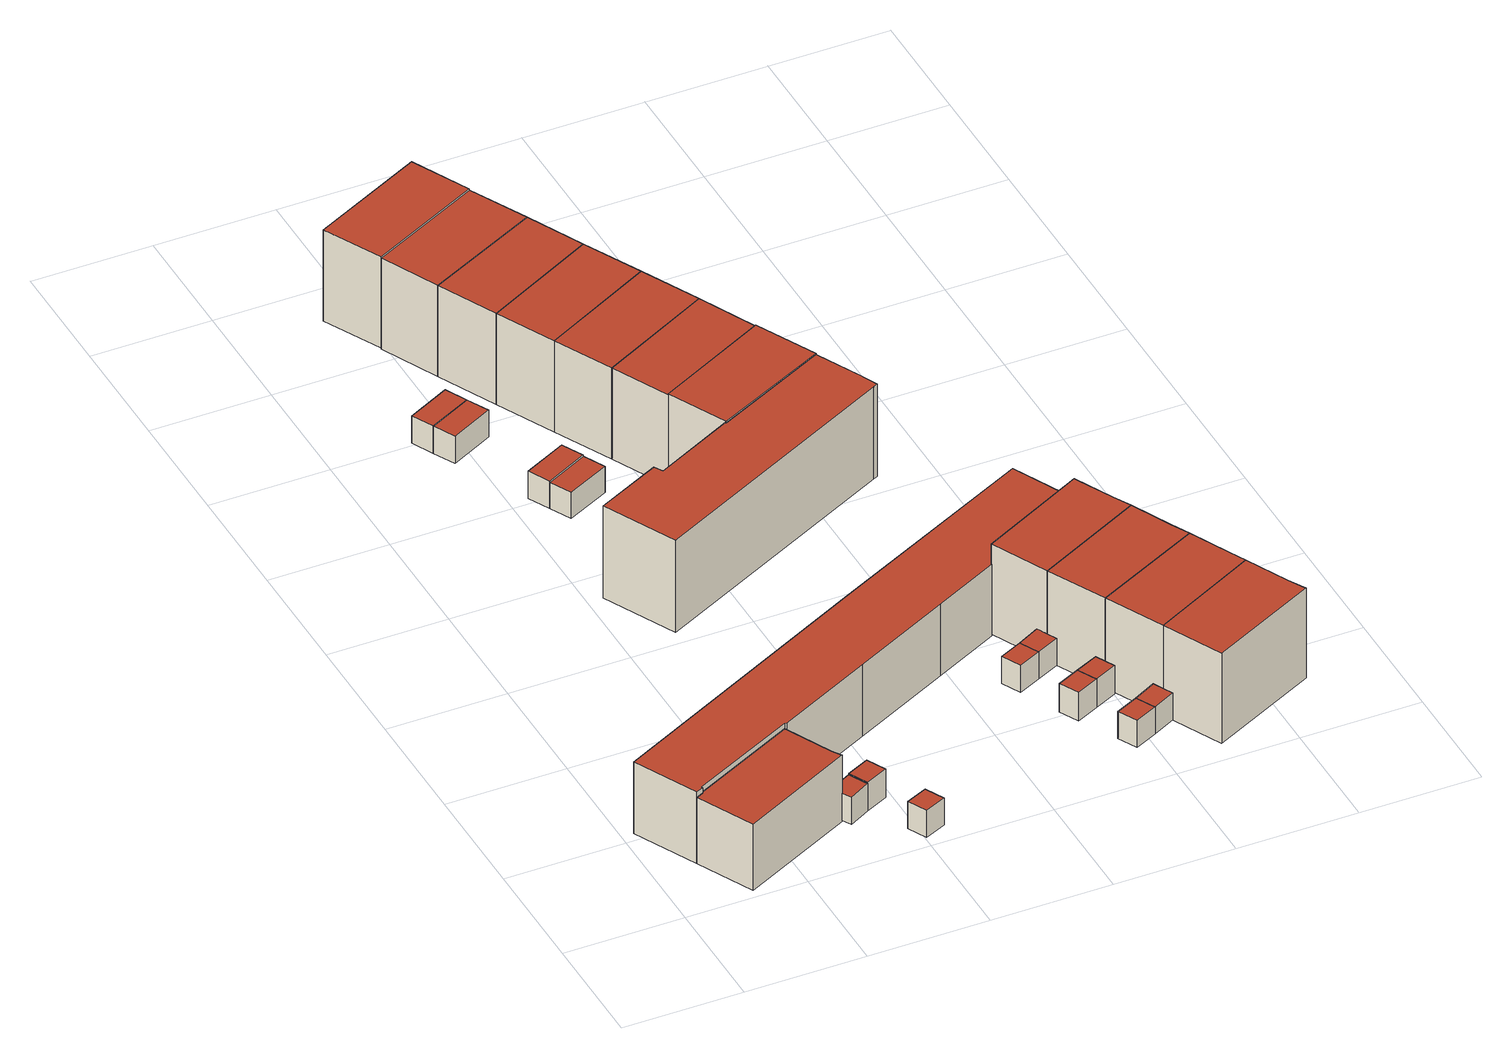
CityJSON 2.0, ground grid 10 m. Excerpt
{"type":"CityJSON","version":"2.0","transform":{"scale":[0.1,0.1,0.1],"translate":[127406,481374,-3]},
"CityObjects":{
"building1":{"type":"Building","attributes":{"b3_dak_type":"multiple horizontal","b3_h_dak_50p":3.35,"b3_h_dak_70p":3.46,"b3_h_dak_max":3.9,"b3_h_dak_min":2.8,"b3_h_maaiveld":-2.56,"b3_kas_warenhuis":false,"b3_mutatie_ahn3_ahn4":false,"b3_reconstructie_onvolledig":false,"b3_rmse_lod12":0.218,"b3_rmse_lod13":0.218,"b3_rmse_lod22":0.0449,"b3_val3dity_lod12":"[]","b3_val3dity_lod13":"[]","b3_val3dity_lod22":"[]","b3_volume_lod12":333.47,"b3_volume_lod13":333.47,"b3_volume_lod22":327.11,"geconstateerd":false,"oorspronkelijkbouwjaar":2003,"status":"Pand in gebruik"},"children":["building1-1"]},
"building1-1":{"type":"BuildingPart","parents":["building1"],"geometry":[{"type":"Solid","lod":"1.2","boundaries":[[[[0,1,2,3,4,5,6]],[[7,1,0,8]],[[8,0,6,9]],[[10,2,1,7]],[[11,3,2,10]],[[12,5,4,13]],[[13,4,3,11]],[[9,6,5,12]],[[9,12,13,11,10,7,8]]]],"semantics":{"surfaces":[{"type":"GroundSurface"},{"type":"WallSurface","on_footprint_edge":true},{"type":"RoofSurface"}],"values":[[0,1,1,1,1,1,1,1,2]]}}]},
"building2":{"type":"Building","attributes":{"b3_dak_type":"multiple horizontal","b3_h_dak_50p":0.03,"b3_h_dak_70p":0.05,"b3_h_dak_max":0.14,"b3_h_dak_min":-0.18,"b3_h_maaiveld":-2.51,"b3_kas_warenhuis":false,"b3_mutatie_ahn3_ahn4":false,"b3_reconstructie_onvolledig":false,"b3_rmse_lod12":0.0407,"b3_rmse_lod13":0.0407,"b3_rmse_lod22":0.0355,"b3_val3dity_lod12":"[]","b3_val3dity_lod13":"[]","b3_val3dity_lod22":"[]","b3_volume_lod12":9.6,"b3_volume_lod13":9.6,"b3_volume_lod22":9.55,"geconstateerd":false,"oorspronkelijkbouwjaar":2003,"status":"Pand in gebruik"},"children":["building2-1"]},
"building2-1":{"type":"BuildingPart","parents":["building2"],"geometry":[{"type":"Solid","lod":"1.2","boundaries":[[[[14,15,16,17]],[[18,15,14,19]],[[19,14,17,20]],[[21,16,15,18]],[[20,17,16,21]],[[20,21,18,19]]]],"semantics":{"surfaces":[{"type":"GroundSurface"},{"type":"WallSurface","on_footprint_edge":true},{"type":"RoofSurface"}],"values":[[0,1,1,1,1,2]]}}]},
"building3":{"type":"Building","attributes":{"b3_dak_type":"multiple horizontal","b3_h_dak_50p":0.06,"b3_h_dak_70p":0.08,"b3_h_dak_max":0.17,"b3_h_dak_min":-0.02,"b3_h_maaiveld":-2.51,"b3_kas_warenhuis":false,"b3_mutatie_ahn3_ahn4":false,"b3_reconstructie_onvolledig":false,"b3_rmse_lod12":0.0459,"b3_rmse_lod13":0.0459,"b3_rmse_lod22":0.0328,"b3_val3dity_lod12":"[]","b3_val3dity_lod13":"[]","b3_val3dity_lod22":"[]","b3_volume_lod12":9.72,"b3_volume_lod13":9.72,"b3_volume_lod22":9.63,"geconstateerd":false,"oorspronkelijkbouwjaar":2003,"status":"Pand in gebruik"},"children":["building3-1"]},
"building3-1":{"type":"BuildingPart","parents":["building3"],"geometry":[{"type":"Solid","lod":"1.2","boundaries":[[[[14,17,22,23]],[[24,14,23,25]],[[25,23,22,26]],[[26,22,17,27]],[[27,17,14,24]],[[27,24,25,26]]]],"semantics":{"surfaces":[{"type":"GroundSurface"},{"type":"WallSurface","on_footprint_edge":true},{"type":"RoofSurface"}],"values":[[0,1,1,1,1,2]]}}]},
"building4":{"type":"Building","attributes":{"b3_dak_type":"multiple horizontal","b3_h_dak_50p":0.01,"b3_h_dak_70p":0.02,"b3_h_dak_max":0.09,"b3_h_dak_min":-0.06,"b3_h_maaiveld":-2.54,"b3_kas_warenhuis":false,"b3_mutatie_ahn3_ahn4":false,"b3_reconstructie_onvolledig":false,"b3_rmse_lod12":0.0326,"b3_rmse_lod13":0.0326,"b3_rmse_lod22":0.0294,"b3_val3dity_lod12":"[]","b3_val3dity_lod13":"[]","b3_val3dity_lod22":"[]","b3_volume_lod12":9.13,"b3_volume_lod13":9.13,"b3_volume_lod22":9.09,"geconstateerd":false,"oorspronkelijkbouwjaar":2003,"status":"Pand in gebruik"},"children":["building4-1"]},
"building4-1":{"type":"BuildingPart","parents":["building4"],"geometry":[{"type":"Solid","lod":"1.2","boundaries":[[[[28,29,30,31]],[[32,28,31,33]],[[33,31,30,34]],[[34,30,29,35]],[[35,29,28,32]],[[35,32,33,34]]]],"semantics":{"surfaces":[{"type":"GroundSurface"},{"type":"WallSurface","on_footprint_edge":true},{"type":"RoofSurface"}],"values":[[0,1,1,1,1,2]]}}]},
"building5":{"type":"Building","attributes":{"b3_dak_type":"multiple horizontal","b3_h_dak_50p":-0.04,"b3_h_dak_70p":-0.03,"b3_h_dak_max":0.06,"b3_h_dak_min":-0.22,"b3_h_maaiveld":-2.49,"b3_kas_warenhuis":false,"b3_mutatie_ahn3_ahn4":false,"b3_reconstructie_onvolledig":false,"b3_rmse_lod12":0.0362,"b3_rmse_lod13":0.0362,"b3_rmse_lod22":0.0344,"b3_val3dity_lod12":"[]","b3_val3dity_lod13":"[]","b3_val3dity_lod22":"[]","b3_volume_lod12":19.57,"b3_volume_lod13":19.57,"b3_volume_lod22":19.48,"geconstateerd":false,"oorspronkelijkbouwjaar":2003,"status":"Pand in gebruik"},"children":["building5-1"]},
"building5-1":{"type":"BuildingPart","parents":["building5"],"geometry":[{"type":"Solid","lod":"1.2","boundaries":[[[[36,37,38,39]],[[40,37,36,41]],[[41,36,39,42]],[[43,38,37,40]],[[42,39,38,43]],[[42,43,40,41]]]],"semantics":{"surfaces":[{"type":"GroundSurface"},{"type":"WallSurface","on_footprint_edge":true},{"type":"RoofSurface"}],"values":[[0,1,1,1,1,2]]}}]},
"building6":{"type":"Building","attributes":{"b3_dak_type":"multiple horizontal","b3_h_dak_50p":-0.04,"b3_h_dak_70p":-0.03,"b3_h_dak_max":0.08,"b3_h_dak_min":-0.23,"b3_h_maaiveld":-2.49,"b3_kas_warenhuis":false,"b3_mutatie_ahn3_ahn4":false,"b3_reconstructie_onvolledig":false,"b3_rmse_lod12":0.0313,"b3_rmse_lod13":0.0313,"b3_rmse_lod22":0.0303,"b3_val3dity_lod12":"[]","b3_val3dity_lod13":"[]","b3_val3dity_lod22":"[]","b3_volume_lod12":19.77,"b3_volume_lod13":19.77,"b3_volume_lod22":19.75,"geconstateerd":false,"oorspronkelijkbouwjaar":2003,"status":"Pand in gebruik"},"children":["building6-1"]},
"building6-1":{"type":"BuildingPart","parents":["building6"],"geometry":[{"type":"Solid","lod":"1.2","boundaries":[[[[36,39,44,45]],[[42,39,36,41]],[[46,44,39,42]],[[41,36,45,47]],[[47,45,44,46]],[[47,46,42,41]]]],"semantics":{"surfaces":[{"type":"GroundSurface"},{"type":"WallSurface","on_footprint_edge":true},{"type":"RoofSurface"}],"values":[[0,1,1,1,1,2]]}}]},
"building7":{"type":"Building","attributes":{"b3_dak_type":"multiple horizontal","b3_h_dak_50p":3.59,"b3_h_dak_70p":4.03,"b3_h_dak_max":6.61,"b3_h_dak_min":0.34,"b3_h_maaiveld":-2.56,"b3_kas_warenhuis":false,"b3_mutatie_ahn3_ahn4":false,"b3_reconstructie_onvolledig":false,"b3_rmse_lod12":1.58,"b3_rmse_lod13":1.58,"b3_rmse_lod22":0.129,"b3_val3dity_lod12":"[]","b3_val3dity_lod13":"[]","b3_val3dity_lod22":"[]","b3_volume_lod12":1754.38,"b3_volume_lod13":1754.38,"b3_volume_lod22":1617.79,"geconstateerd":false,"oorspronkelijkbouwjaar":2003,"status":"Pand in gebruik"},"children":["building7-1"]},
"building7-1":{"type":"BuildingPart","parents":["building7"],"geometry":[{"type":"Solid","lod":"1.2","boundaries":[[[[48,49,50,51,52,53,54,55,56,5,4,3,2]],[[57,4,5,58]],[[59,2,3,60]],[[60,3,4,57]],[[61,49,48,62]],[[62,48,2,59]],[[63,50,49,61]],[[58,5,56,64]],[[64,56,55,65]],[[65,55,54,66]],[[66,54,53,67]],[[67,53,52,68]],[[68,52,51,69]],[[69,51,50,63]],[[69,63,61,62,59,60,57,58,64,65,66,67,68]]]],"semantics":{"surfaces":[{"type":"GroundSurface"},{"type":"WallSurface","on_footprint_edge":true},{"type":"RoofSurface"}],"values":[[0,1,1,1,1,1,1,1,1,1,1,1,1,1,2]]}}]},
"building8":{"type":"Building","attributes":{"b3_dak_type":"multiple horizontal","b3_h_dak_50p":-0.06,"b3_h_dak_70p":-0.05,"b3_h_dak_max":0.08,"b3_h_dak_min":-0.13,"b3_h_maaiveld":-2.51,"b3_kas_warenhuis":false,"b3_mutatie_ahn3_ahn4":false,"b3_reconstructie_onvolledig":false,"b3_rmse_lod12":0.0305,"b3_rmse_lod13":0.0305,"b3_rmse_lod22":0.0276,"b3_val3dity_lod12":"[]","b3_val3dity_lod13":"[]","b3_val3dity_lod22":"[]","b3_volume_lod12":19.53,"b3_volume_lod13":19.53,"b3_volume_lod22":19.45,"geconstateerd":false,"oorspronkelijkbouwjaar":2003,"status":"Pand in gebruik"},"children":["building8-1"]},
"building8-1":{"type":"BuildingPart","parents":["building8"],"geometry":[{"type":"Solid","lod":"1.2","boundaries":[[[[70,71,72,73]],[[74,71,70,75]],[[75,70,73,76]],[[77,72,71,74]],[[76,73,72,77]],[[76,77,74,75]]]],"semantics":{"surfaces":[{"type":"GroundSurface"},{"type":"WallSurface","on_footprint_edge":true},{"type":"RoofSurface"}],"values":[[0,1,1,1,1,2]]}}]},
"building9":{"type":"Building","attributes":{"b3_dak_type":"multiple horizontal","b3_h_dak_50p":-0.07,"b3_h_dak_70p":-0.05,"b3_h_dak_max":0.1,"b3_h_dak_min":-0.15,"b3_h_maaiveld":-2.51,"b3_kas_warenhuis":false,"b3_mutatie_ahn3_ahn4":false,"b3_reconstructie_onvolledig":false,"b3_rmse_lod12":0.0328,"b3_rmse_lod13":0.0328,"b3_rmse_lod22":0.0309,"b3_val3dity_lod12":"[]","b3_val3dity_lod13":"[]","b3_val3dity_lod22":"[]","b3_volume_lod12":19.84,"b3_volume_lod13":19.84,"b3_volume_lod22":19.78,"geconstateerd":false,"oorspronkelijkbouwjaar":2003,"status":"Pand in gebruik"},"children":["building9-1"]},
"building9-1":{"type":"BuildingPart","parents":["building9"],"geometry":[{"type":"Solid","lod":"1.2","boundaries":[[[[70,73,78,79]],[[80,73,70,81]],[[82,78,73,80]],[[81,70,79,83]],[[83,79,78,82]],[[83,82,80,81]]]],"semantics":{"surfaces":[{"type":"GroundSurface"},{"type":"WallSurface","on_footprint_edge":true},{"type":"RoofSurface"}],"values":[[0,1,1,1,1,2]]}}]},
"building10":{"type":"Building","attributes":{"b3_dak_type":"multiple horizontal","b3_h_dak_50p":3.34,"b3_h_dak_70p":5.94,"b3_h_dak_max":6.26,"b3_h_dak_min":0.36,"b3_h_maaiveld":-2.59,"b3_kas_warenhuis":false,"b3_mutatie_ahn3_ahn4":false,"b3_reconstructie_onvolledig":false,"b3_rmse_lod12":3.06,"b3_rmse_lod13":1.37,"b3_rmse_lod22":0.161,"b3_val3dity_lod12":"[]","b3_val3dity_lod13":"[]","b3_val3dity_lod22":"[]","b3_volume_lod12":1246.67,"b3_volume_lod13":1026.99,"b3_volume_lod22":911.26,"geconstateerd":false,"oorspronkelijkbouwjaar":2003,"status":"Pand in gebruik"},"children":["building10-1"]},
"building10-1":{"type":"BuildingPart","parents":["building10"],"geometry":[{"type":"Solid","lod":"1.2","boundaries":[[[[84,85,86,87,88,89,90,91,92,93]],[[94,92,91,95]],[[96,93,92,94]],[[95,91,90,97]],[[97,90,89,98]],[[98,89,88,99]],[[99,88,87,100]],[[100,87,86,101]],[[102,85,84,103]],[[101,86,85,102]],[[103,84,93,96]],[[103,96,94,95,97,98,99,100,101,102]]]],"semantics":{"surfaces":[{"type":"GroundSurface"},{"type":"WallSurface","on_footprint_edge":true},{"type":"RoofSurface"}],"values":[[0,1,1,1,1,1,1,1,1,1,1,2]]}}]},
"building11":{"type":"Building","attributes":{"b3_dak_type":"multiple horizontal","b3_h_dak_50p":5.91,"b3_h_dak_70p":5.95,"b3_h_dak_max":6.29,"b3_h_dak_min":3.18,"b3_h_maaiveld":-2.45,"b3_kas_warenhuis":false,"b3_mutatie_ahn3_ahn4":false,"b3_reconstructie_onvolledig":false,"b3_rmse_lod12":1.85,"b3_rmse_lod13":1.85,"b3_rmse_lod22":0.078,"b3_val3dity_lod12":"[]","b3_val3dity_lod13":"[]","b3_val3dity_lod22":"[]","b3_volume_lod12":476.14,"b3_volume_lod13":476.14,"b3_volume_lod22":407.76,"geconstateerd":false,"oorspronkelijkbouwjaar":2003,"status":"Pand in gebruik"},"children":["building11-1"]},
"building11-1":{"type":"BuildingPart","parents":["building11"],"geometry":[{"type":"Solid","lod":"1.2","boundaries":[[[[104,105,106,107]],[[108,105,104,109]],[[109,104,107,110]],[[111,106,105,108]],[[110,107,106,111]],[[110,111,108,109]]]],"semantics":{"surfaces":[{"type":"GroundSurface"},{"type":"WallSurface","on_footprint_edge":true},{"type":"RoofSurface"}],"values":[[0,1,1,1,1,2]]}}]},
"building12":{"type":"Building","attributes":{"b3_dak_type":"multiple horizontal","b3_h_dak_50p":5.92,"b3_h_dak_70p":5.94,"b3_h_dak_max":6.28,"b3_h_dak_min":3.19,"b3_h_maaiveld":-2.45,"b3_kas_warenhuis":false,"b3_mutatie_ahn3_ahn4":false,"b3_reconstructie_onvolledig":false,"b3_rmse_lod12":1.79,"b3_rmse_lod13":1.79,"b3_rmse_lod22":0.0691,"b3_val3dity_lod12":"[]","b3_val3dity_lod13":"[]","b3_val3dity_lod22":"[]","b3_volume_lod12":474.08,"b3_volume_lod13":474.08,"b3_volume_lod22":405.85,"geconstateerd":false,"oorspronkelijkbouwjaar":2003,"status":"Pand in gebruik"},"children":["building12-1"]},
"building12-1":{"type":"BuildingPart","parents":["building12"],"geometry":[{"type":"Solid","lod":"1.2","boundaries":[[[[112,113,114,115]],[[116,113,112,117]],[[118,114,113,116]],[[117,112,115,119]],[[119,115,114,118]],[[119,118,116,117]]]],"semantics":{"surfaces":[{"type":"GroundSurface"},{"type":"WallSurface","on_footprint_edge":true},{"type":"RoofSurface"}],"values":[[0,1,1,1,1,2]]}}]},
"building13":{"type":"Building","attributes":{"b3_dak_type":"multiple horizontal","b3_h_dak_50p":5.91,"b3_h_dak_70p":5.94,"b3_h_dak_max":6.25,"b3_h_dak_min":3.19,"b3_h_maaiveld":-2.45,"b3_kas_warenhuis":false,"b3_mutatie_ahn3_ahn4":false,"b3_reconstructie_onvolledig":false,"b3_rmse_lod12":1.8,"b3_rmse_lod13":1.8,"b3_rmse_lod22":0.0634,"b3_val3dity_lod12":"[]","b3_val3dity_lod13":"[]","b3_val3dity_lod22":"[]","b3_volume_lod12":474.5,"b3_volume_lod13":474.5,"b3_volume_lod22":404.44,"geconstateerd":false,"oorspronkelijkbouwjaar":2003,"status":"Pand in gebruik"},"children":["building13-1"]},
"building13-1":{"type":"BuildingPart","parents":["building13"],"geometry":[{"type":"Solid","lod":"1.2","boundaries":[[[[115,114,120,121]],[[118,114,115,119]],[[122,120,114,118]],[[119,115,121,123]],[[123,121,120,122]],[[123,122,118,119]]]],"semantics":{"surfaces":[{"type":"GroundSurface"},{"type":"WallSurface","on_footprint_edge":true},{"type":"RoofSurface"}],"values":[[0,1,1,1,1,2]]}}]},
"building14":{"type":"Building","attributes":{"b3_dak_type":"multiple horizontal","b3_h_dak_50p":5.91,"b3_h_dak_70p":5.95,"b3_h_dak_max":6.26,"b3_h_dak_min":3.13,"b3_h_maaiveld":-2.46,"b3_kas_warenhuis":false,"b3_mutatie_ahn3_ahn4":false,"b3_reconstructie_onvolledig":false,"b3_rmse_lod12":1.82,"b3_rmse_lod13":1.82,"b3_rmse_lod22":0.0558,"b3_val3dity_lod12":"[]","b3_val3dity_lod13":"[]","b3_val3dity_lod22":"[]","b3_volume_lod12":475.73,"b3_volume_lod13":475.73,"b3_volume_lod22":405.54,"geconstateerd":false,"oorspronkelijkbouwjaar":2003,"status":"Pand in gebruik"},"children":["building14-1"]},
"building14-1":{"type":"BuildingPart","parents":["building14"],"geometry":[{"type":"Solid","lod":"1.2","boundaries":[[[[121,120,124,125]],[[122,120,121,123]],[[126,124,120,122]],[[123,121,125,127]],[[127,125,124,126]],[[127,126,122,123]]]],"semantics":{"surfaces":[{"type":"GroundSurface"},{"type":"WallSurface","on_footprint_edge":true},{"type":"RoofSurface"}],"values":[[0,1,1,1,1,2]]}}]},
"building15":{"type":"Building","attributes":{"b3_dak_type":"multiple horizontal","b3_h_dak_50p":0.02,"b3_h_dak_70p":0.03,"b3_h_dak_max":0.17,"b3_h_dak_min":-0.23,"b3_h_maaiveld":-2.55,"b3_kas_warenhuis":false,"b3_mutatie_ahn3_ahn4":false,"b3_reconstructie_onvolledig":false,"b3_rmse_lod12":0.052,"b3_rmse_lod13":0.052,"b3_rmse_lod22":0.0498,"b3_val3dity_lod12":"[]","b3_val3dity_lod13":"[]","b3_val3dity_lod22":"[]","b3_volume_lod12":9.78,"b3_volume_lod13":9.78,"b3_volume_lod22":9.73,"geconstateerd":false,"oorspronkelijkbouwjaar":2003,"status":"Pand in gebruik"},"children":["building15-1"]},
"building15-1":{"type":"BuildingPart","parents":["building15"],"geometry":[{"type":"Solid","lod":"1.2","boundaries":[[[[128,129,130,131]],[[132,129,128,133]],[[133,128,131,134]],[[135,130,129,132]],[[134,131,130,135]],[[134,135,132,133]]]],"semantics":{"surfaces":[{"type":"GroundSurface"},{"type":"WallSurface","on_footprint_edge":true},{"type":"RoofSurface"}],"values":[[0,1,1,1,1,2]]}}]},
"building16":{"type":"Building","attributes":{"b3_dak_type":"multiple horizontal","b3_h_dak_50p":5.91,"b3_h_dak_70p":5.95,"b3_h_dak_max":6.32,"b3_h_dak_min":3.05,"b3_h_maaiveld":-2.47,"b3_kas_warenhuis":false,"b3_mutatie_ahn3_ahn4":false,"b3_reconstructie_onvolledig":false,"b3_rmse_lod12":1.87,"b3_rmse_lod13":1.87,"b3_rmse_lod22":0.0604,"b3_val3dity_lod12":"[]","b3_val3dity_lod13":"[]","b3_val3dity_lod22":"[]","b3_volume_lod12":476.34,"b3_volume_lod13":476.34,"b3_volume_lod22":404.25,"geconstateerd":false,"oorspronkelijkbouwjaar":2003,"status":"Pand in gebruik"},"children":["building16-1"]},
"building16-1":{"type":"BuildingPart","parents":["building16"],"geometry":[{"type":"Solid","lod":"1.2","boundaries":[[[[125,124,136,137]],[[126,124,125,127]],[[138,136,124,126]],[[127,125,137,139]],[[139,137,136,138]],[[139,138,126,127]]]],"semantics":{"surfaces":[{"type":"GroundSurface"},{"type":"WallSurface","on_footprint_edge":true},{"type":"RoofSurface"}],"values":[[0,1,1,1,1,2]]}}]},
"building17":{"type":"Building","attributes":{"b3_dak_type":"multiple horizontal","b3_h_dak_50p":0.01,"b3_h_dak_70p":0.03,"b3_h_dak_max":0.14,"b3_h_dak_min":-0.11,"b3_h_maaiveld":-2.56,"b3_kas_warenhuis":false,"b3_mutatie_ahn3_ahn4":false,"b3_reconstructie_onvolledig":false,"b3_rmse_lod12":0.0411,"b3_rmse_lod13":0.0411,"b3_rmse_lod22":0.038,"b3_val3dity_lod12":"[]","b3_val3dity_lod13":"[]","b3_val3dity_lod22":"[]","b3_volume_lod12":9.79,"b3_volume_lod13":9.79,"b3_volume_lod22":9.76,"geconstateerd":false,"oorspronkelijkbouwjaar":2003,"status":"Pand in gebruik"},"children":["building17-1"]},
"building17-1":{"type":"BuildingPart","parents":["building17"],"geometry":[{"type":"Solid","lod":"1.2","boundaries":[[[[140,141,142,143]],[[144,141,140,145]],[[145,140,143,146]],[[147,142,141,144]],[[146,143,142,147]],[[146,147,144,145]]]],"semantics":{"surfaces":[{"type":"GroundSurface"},{"type":"WallSurface","on_footprint_edge":true},{"type":"RoofSurface"}],"values":[[0,1,1,1,1,2]]}}]},
"building18":{"type":"Building","attributes":{"b3_dak_type":"multiple horizontal","b3_h_dak_50p":5.91,"b3_h_dak_70p":5.94,"b3_h_dak_max":6.29,"b3_h_dak_min":3.17,"b3_h_maaiveld":-2.47,"b3_kas_warenhuis":false,"b3_mutatie_ahn3_ahn4":false,"b3_reconstructie_onvolledig":false,"b3_rmse_lod12":1.8,"b3_rmse_lod13":1.8,"b3_rmse_lod22":0.055,"b3_val3dity_lod12":"[]","b3_val3dity_lod13":"[]","b3_val3dity_lod22":"[]","b3_volume_lod12":470.58,"b3_volume_lod13":470.58,"b3_volume_lod22":402.5,"geconstateerd":false,"oorspronkelijkbouwjaar":2003,"status":"Pand in gebruik"},"children":["building18-1"]},
"building18-1":{"type":"BuildingPart","parents":["building18"],"geometry":[{"type":"Solid","lod":"1.2","boundaries":[[[[137,136,148,149]],[[138,136,137,139]],[[150,148,136,138]],[[139,137,149,151]],[[151,149,148,150]],[[151,150,138,139]]]],"semantics":{"surfaces":[{"type":"GroundSurface"},{"type":"WallSurface","on_footprint_edge":true},{"type":"RoofSurface"}],"values":[[0,1,1,1,1,2]]}}]},
"building19":{"type":"Building","attributes":{"b3_dak_type":"multiple horizontal","b3_h_dak_50p":0.03,"b3_h_dak_70p":0.04,"b3_h_dak_max":0.32,"b3_h_dak_min":-0.27,"b3_h_maaiveld":-2.55,"b3_kas_warenhuis":false,"b3_mutatie_ahn3_ahn4":false,"b3_reconstructie_onvolledig":false,"b3_rmse_lod12":0.0682,"b3_rmse_lod13":0.0682,"b3_rmse_lod22":0.0646,"b3_val3dity_lod12":"[]","b3_val3dity_lod13":"[]","b3_val3dity_lod22":"[]","b3_volume_lod12":9.84,"b3_volume_lod13":9.84,"b3_volume_lod22":9.82,"geconstateerd":false,"oorspronkelijkbouwjaar":2003,"status":"Pand in gebruik"},"children":["building19-1"]},
"building19-1":{"type":"BuildingPart","parents":["building19"],"geometry":[{"type":"Solid","lod":"1.2","boundaries":[[[[152,153,154,155]],[[156,153,152,157]],[[158,154,153,156]],[[157,152,155,159]],[[159,155,154,158]],[[159,158,156,157]]]],"semantics":{"surfaces":[{"type":"GroundSurface"},{"type":"WallSurface","on_footprint_edge":true},{"type":"RoofSurface"}],"values":[[0,1,1,1,1,2]]}}]},
"building20":{"type":"Building","attributes":{"b3_dak_type":"multiple horizontal","b3_h_dak_50p":0.02,"b3_h_dak_70p":0.04,"b3_h_dak_max":0.19,"b3_h_dak_min":-0.04,"b3_h_maaiveld":-2.55,"b3_kas_warenhuis":false,"b3_mutatie_ahn3_ahn4":false,"b3_reconstructie_onvolledig":false,"b3_rmse_lod12":0.0377,"b3_rmse_lod13":0.0377,"b3_rmse_lod22":0.0368,"b3_val3dity_lod12":"[]","b3_val3dity_lod13":"[]","b3_val3dity_lod22":"[]","b3_volume_lod12":9.91,"b3_volume_lod13":9.91,"b3_volume_lod22":9.9,"geconstateerd":false,"oorspronkelijkbouwjaar":2003,"status":"Pand in gebruik"},"children":["building20-1"]},
"building20-1":{"type":"BuildingPart","parents":["building20"],"geometry":[{"type":"Solid","lod":"1.2","boundaries":[[[[128,131,160,161,162]],[[134,131,128,133]],[[163,160,131,134]],[[164,161,160,163]],[[133,128,162,165]],[[165,162,161,164]],[[165,164,163,134,133]]]],"semantics":{"surfaces":[{"type":"GroundSurface"},{"type":"WallSurface","on_footprint_edge":true},{"type":"RoofSurface"}],"values":[[0,1,1,1,1,1,2]]}}]},
"building21":{"type":"Building","attributes":{"b3_dak_type":"multiple horizontal","b3_h_dak_50p":5.93,"b3_h_dak_70p":5.95,"b3_h_dak_max":6.28,"b3_h_dak_min":3.19,"b3_h_maaiveld":-2.48,"b3_kas_warenhuis":false,"b3_mutatie_ahn3_ahn4":false,"b3_reconstructie_onvolledig":false,"b3_rmse_lod12":1.78,"b3_rmse_lod13":1.78,"b3_rmse_lod22":0.0615,"b3_val3dity_lod12":"[]","b3_val3dity_lod13":"[]","b3_val3dity_lod22":"[]","b3_volume_lod12":490.25,"b3_volume_lod13":490.25,"b3_volume_lod22":418.87,"geconstateerd":false,"oorspronkelijkbouwjaar":2003,"status":"Pand in gebruik"},"children":["building21-1"]},
"building21-1":{"type":"BuildingPart","parents":["building21"],"geometry":[{"type":"Solid","lod":"1.2","boundaries":[[[[149,148,166,167]],[[168,148,149,169]],[[170,166,148,168]],[[169,149,167,171]],[[171,167,166,170]],[[171,170,168,169]]]],"semantics":{"surfaces":[{"type":"GroundSurface"},{"type":"WallSurface","on_footprint_edge":true},{"type":"RoofSurface"}],"values":[[0,1,1,1,1,2]]}}]},
"building22":{"type":"Building","attributes":{"b3_dak_type":"multiple horizontal","b3_h_dak_50p":0.02,"b3_h_dak_70p":0.03,"b3_h_dak_max":0.2,"b3_h_dak_min":-0.18,"b3_h_maaiveld":-2.55,"b3_kas_warenhuis":false,"b3_mutatie_ahn3_ahn4":false,"b3_reconstructie_onvolledig":false,"b3_rmse_lod12":0.0461,"b3_rmse_lod13":0.0461,"b3_rmse_lod22":0.043,"b3_val3dity_lod12":"[]","b3_val3dity_lod13":"[]","b3_val3dity_lod22":"[]","b3_volume_lod12":9.95,"b3_volume_lod13":9.95,"b3_volume_lod22":9.91,"geconstateerd":false,"oorspronkelijkbouwjaar":2003,"status":"Pand in gebruik"},"children":["building22-1"]},
"building22-1":{"type":"BuildingPart","parents":["building22"],"geometry":[{"type":"Solid","lod":"1.2","boundaries":[[[[140,143,172,173,174]],[[146,143,140,145]],[[175,172,143,146]],[[176,173,172,175]],[[145,140,174,177]],[[177,174,173,176]],[[177,176,175,146,145]]]],"semantics":{"surfaces":[{"type":"GroundSurface"},{"type":"WallSurface","on_footprint_edge":true},{"type":"RoofSurface"}],"values":[[0,1,1,1,1,1,2]]}}]},
"building23":{"type":"Building","attributes":{"b3_dak_type":"multiple horizontal","b3_h_dak_50p":0.02,"b3_h_dak_70p":0.03,"b3_h_dak_max":0.1,"b3_h_dak_min":-0.09,"b3_h_maaiveld":-2.53,"b3_kas_warenhuis":false,"b3_mutatie_ahn3_ahn4":false,"b3_reconstructie_onvolledig":false,"b3_rmse_lod12":0.0337,"b3_rmse_lod13":0.0337,"b3_rmse_lod22":0.0322,"b3_val3dity_lod12":"[]","b3_val3dity_lod13":"[]","b3_val3dity_lod22":"[]","b3_volume_lod12":9.67,"b3_volume_lod13":9.67,"b3_volume_lod22":9.64,"geconstateerd":false,"oorspronkelijkbouwjaar":2003,"status":"Pand in gebruik"},"children":["building23-1"]},
"building23-1":{"type":"BuildingPart","parents":["building23"],"geometry":[{"type":"Solid","lod":"1.2","boundaries":[[[[154,153,178,179,180]],[[156,153,154,158]],[[181,178,153,156]],[[182,179,178,181]],[[158,154,180,183]],[[183,180,179,182]],[[183,182,181,156,158]]]],"semantics":{"surfaces":[{"type":"GroundSurface"},{"type":"WallSurface","on_footprint_edge":true},{"type":"RoofSurface"}],"values":[[0,1,1,1,1,1,2]]}}]},
"building24":{"type":"Building","attributes":{"b3_dak_type":"multiple horizontal","b3_h_dak_50p":5.46,"b3_h_dak_70p":5.83,"b3_h_dak_max":6.52,"b3_h_dak_min":4.24,"b3_h_maaiveld":-2.5,"b3_kas_warenhuis":false,"b3_mutatie_ahn3_ahn4":false,"b3_reconstructie_onvolledig":false,"b3_rmse_lod12":0.669,"b3_rmse_lod13":0.669,"b3_rmse_lod22":0.0349,"b3_val3dity_lod12":"[]","b3_val3dity_lod13":"[]","b3_val3dity_lod22":"[]","b3_volume_lod12":441.6,"b3_volume_lod13":441.6,"b3_volume_lod22":422.15,"geconstateerd":false,"oorspronkelijkbouwjaar":2003,"status":"Pand in gebruik"},"children":["building24-1"]},
"building24-1":{"type":"BuildingPart","parents":["building24"],"geometry":[{"type":"Solid","lod":"1.2","boundaries":[[[[161,184,185,186,187]],[[188,184,161,189]],[[190,185,184,188]],[[191,186,185,190]],[[189,161,187,192]],[[192,187,186,191]],[[192,191,190,188,189]]]],"semantics":{"surfaces":[{"type":"GroundSurface"},{"type":"WallSurface","on_footprint_edge":true},{"type":"RoofSurface"}],"values":[[0,1,1,1,1,1,2]]}}]},
"building25":{"type":"Building","attributes":{"b3_dak_type":"multiple horizontal","b3_h_dak_50p":5.45,"b3_h_dak_70p":5.82,"b3_h_dak_max":6.53,"b3_h_dak_min":4.5,"b3_h_maaiveld":-2.51,"b3_kas_warenhuis":false,"b3_mutatie_ahn3_ahn4":false,"b3_reconstructie_onvolledig":false,"b3_rmse_lod12":0.652,"b3_rmse_lod13":0.652,"b3_rmse_lod22":0.0308,"b3_val3dity_lod12":"[]","b3_val3dity_lod13":"[]","b3_val3dity_lod22":"[]","b3_volume_lod12":449.71,"b3_volume_lod13":449.71,"b3_volume_lod22":430.59,"geconstateerd":false,"oorspronkelijkbouwjaar":2003,"status":"Pand in gebruik"},"children":["building25-1"]},
"building25-1":{"type":"BuildingPart","parents":["building25"],"geometry":[{"type":"Solid","lod":"1.2","boundaries":[[[[193,161,187,194,195]],[[189,161,193,196]],[[192,187,161,189]],[[197,194,187,192]],[[196,193,195,198]],[[198,195,194,197]],[[198,197,192,189,196]]]],"semantics":{"surfaces":[{"type":"GroundSurface"},{"type":"WallSurface","on_footprint_edge":true},{"type":"RoofSurface"}],"values":[[0,1,1,1,1,1,2]]}}]},
"building26":{"type":"Building","attributes":{"b3_dak_type":"multiple horizontal","b3_h_dak_50p":5.43,"b3_h_dak_70p":5.77,"b3_h_dak_max":6.56,"b3_h_dak_min":4.2,"b3_h_maaiveld":-2.51,"b3_kas_warenhuis":false,"b3_mutatie_ahn3_ahn4":false,"b3_reconstructie_onvolledig":false,"b3_rmse_lod12":0.679,"b3_rmse_lod13":0.679,"b3_rmse_lod22":0.0325,"b3_val3dity_lod12":"[]","b3_val3dity_lod13":"[]","b3_val3dity_lod22":"[]","b3_volume_lod12":445.92,"b3_volume_lod13":445.92,"b3_volume_lod22":425.45,"geconstateerd":false,"oorspronkelijkbouwjaar":2003,"status":"Pand in gebruik"},"children":["building26-1"]},
"building26-1":{"type":"BuildingPart","parents":["building26"],"geometry":[{"type":"Solid","lod":"1.2","boundaries":[[[[179,193,195,199,200]],[[196,193,179,201]],[[198,195,193,196]],[[202,199,195,198]],[[201,179,200,203]],[[203,200,199,202]],[[203,202,198,196,201]]]],"semantics":{"surfaces":[{"type":"GroundSurface"},{"type":"WallSurface","on_footprint_edge":true},{"type":"RoofSurface"}],"values":[[0,1,1,1,1,1,2]]}}]},
"building27":{"type":"Building","attributes":{"b3_dak_type":"multiple horizontal","b3_h_dak_50p":5.43,"b3_h_dak_70p":5.84,"b3_h_dak_max":6.49,"b3_h_dak_min":4.4,"b3_h_maaiveld":-2.5,"b3_kas_warenhuis":false,"b3_mutatie_ahn3_ahn4":false,"b3_reconstructie_onvolledig":false,"b3_rmse_lod12":0.688,"b3_rmse_lod13":0.688,"b3_rmse_lod22":0.0308,"b3_val3dity_lod12":"[]","b3_val3dity_lod13":"[]","b3_val3dity_lod22":"[]","b3_volume_lod12":458.07,"b3_volume_lod13":458.07,"b3_volume_lod22":437.04,"geconstateerd":false,"oorspronkelijkbouwjaar":2003,"status":"Pand in gebruik"},"children":["building27-1"]},
"building27-1":{"type":"BuildingPart","parents":["building27"],"geometry":[{"type":"Solid","lod":"1.2","boundaries":[[[[204,179,200,205,206]],[[201,179,204,207]],[[203,200,179,201]],[[208,205,200,203]],[[207,204,206,209]],[[209,206,205,208]],[[209,208,203,201,207]]]],"semantics":{"surfaces":[{"type":"GroundSurface"},{"type":"WallSurface","on_footprint_edge":true},{"type":"RoofSurface"}],"values":[[0,1,1,1,1,1,2]]}}]}
},
"vertices":[
[154,55,4],[59,8,4],[36,55,4],[42,58,4],[42,59,4],[130,102,4],[149,63,4],[59,8,65],[154,55,65],[149,63,65],[36,55,65],[42,58,65],[130,102,65],[42,59,65],
[176,57,5],[158,47,5],[149,63,5],[168,73,5],[158,47,30],[176,57,30],[168,73,30],[149,63,30],
[187,82,5],[195,66,5],[176,57,31],[195,66,31],[187,82,31],[168,73,31],
[201,9,5],[193,25,5],[211,33,5],[219,17,5],[201,9,30],[219,17,30],[211,33,30],[193,25,30],
[76,584,5],[67,602,5],[103,620,5],[112,602,5],[67,602,30],[76,584,30],[112,602,30],[103,620,30],
[121,584,5],[85,566,5],[121,584,30],[85,566,30],
[10,108,4],[238,221,4],[414,307,4],[439,255,4],[350,210,4],[350,209,4],[295,182,4],[212,141,4],[131,101,4],[42,59,70],[130,102,70],[36,55,70],[42,58,70],[238,221,70],[10,108,70],[414,307,70],[131,101,70],[212,141,70],[295,182,70],[350,209,70],[350,210,70],[439,255,70],
[124,487,5],[115,505,5],[151,523,5],[160,505,5],[115,505,30],[124,487,30],[160,505,30],[151,523,30],
[169,487,5],[133,469,5],[160,505,29],[124,487,29],[169,487,29],[133,469,29],
[143,313,4],[113,374,4],[167,400,4],[171,393,4],[238,426,4],[238,425,4],[333,471,4],[351,435,4],[358,419,4],[354,417,4],[358,419,89],[351,435,89],[354,417,89],[333,471,89],[238,425,89],[238,426,89],[171,393,89],[167,400,89],[113,374,89],[143,313,89],
[190,760,6],[96,714,6],[72,762,6],[166,808,6],[96,714,90],[190,760,90],[166,808,90],[72,762,90],
[96,714,5],[190,760,5],[214,712,5],[119,666,5],[190,760,89],[96,714,89],[214,712,89],[119,666,89],
[237,665,5],[143,617,5],[237,665,89],[143,617,89],
[261,617,5],[167,569,5],[261,617,89],[167,569,89],
[358,146,5],[339,137,5],[331,153,5],[350,162,5],[339,137,30],[358,146,30],[350,162,30],[331,153,30],
[285,569,5],[191,521,5],[285,569,89],[191,521,89],
[382,98,4],[363,89,4],[355,105,4],[374,114,4],[363,89,30],[382,98,30],[374,114,30],[355,105,30],
[308,521,5],[214,474,5],[308,521,89],[214,474,89],
[379,56,5],[398,65,5],[406,49,5],[387,40,5],[398,65,30],[379,56,30],[406,49,30],[387,40,30],
[369,172,5],[373,163,5],[377,155,5],[369,172,30],[373,163,30],[377,155,30],
[333,471,5],[238,425,5],[308,521,90],[214,474,90],[333,471,90],[238,425,90],
[393,123,4],[397,115,4],[401,107,4],[393,123,30],[397,115,30],[401,107,30],
[417,75,5],[421,67,5],[425,59,5],[417,75,30],[421,67,30],[425,59,30],
[350,210,5],[439,255,5],[455,223,5],[463,208,5],[350,210,88],[373,163,88],[439,255,88],[455,223,88],[463,208,88],
[397,115,5],[479,174,5],[487,159,5],[397,115,88],[479,174,88],[487,159,88],
[503,126,5],[510,112,5],[421,67,88],[503,126,88],[510,112,88],
[445,18,5],[527,77,5],[535,62,5],[445,18,88],[527,77,88],[535,62,88]
]}
